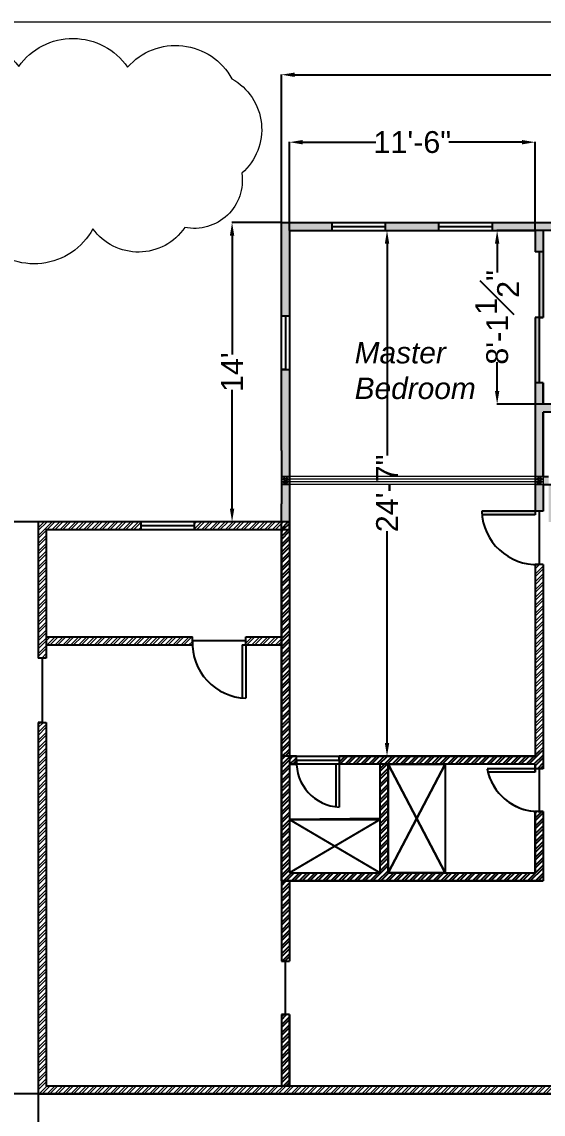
# Model space of a CAD drawing. Header units: inches. Extents: x 173 to 6056, y 183 to 2455.
# Drawn here: x 560 to 853, y 586 to 1199 of the extents above; entities that cross this region are included whole.
import ezdxf

# ---------------------------------------------------------------- set-up
doc = ezdxf.new("R2010")
doc.units = ezdxf.units.IN
doc.header["$MEASUREMENT"] = 0
doc.header["$PDMODE"] = 2
doc.header["$PDSIZE"] = 5
for name, color, linetype in [('existing floor layout', 7, 'Continuous'), ('Insulation', 7, 'Continuous'), ('New floor plan', 252, 'Continuous'), ('Plumbing', 7, 'Continuous'), ('Right side elevation', 7, 'Continuous')]:
    doc.layers.add(name, color=color, linetype=linetype)
doc.styles.add('Annotative', font='arial.ttf')
doc.styles.get("Standard").update_dxf_attribs({"font": 'ariali.ttf', "height": 10})
doc.dimstyles.get("Standard").update_dxf_attribs({"dimtxt": 12.25, "dimasz": 7.43, "dimexe": 0.18, "dimexo": 0.0625, "dimgap": 0.09, "dimtad": 0, "dimzin": 0, "dimdsep": 46, "dimlunit": 4, "dimtxsty": 'Annotative', "dimcen": 0.09, "dimadec": 0, "dimazin": 0, "dimtfac": 1, "dimtofl": 0, "dimtmove": 0, "dimatfit": 3, "dimfxl": 1, "dimfrac": 1, "dimtolj": 1, "dimtzin": 0, "dimlwd": -1, "dimarcsym": 0})
pattern_1 = [(45, (-1286.69, -2636.0344), (-2.2097087, 2.2097087), []), (45, (-1286.69, -2634.472), (-2.2097087, 2.2097087), [])]

# ---------------------------------------------------------------- blocks, each defined once
blk = doc.blocks.new('*D85')
at = {"layer": 'Defpoints', "color": 0, "lineweight": 0, "transparency": 16777216}
for p in [(706.24, 1085.91), (678.54, 917.91), (706.24, 917.91)]:
    blk.add_point(p, dxfattribs=at)
at = {"layer": 'Right side elevation', "color": 0, "lineweight": -2, "transparency": 16777216}
for p, q in [((706.18, 1085.91), (678.36, 1085.91)), ((706.18, 917.91), (678.36, 917.91))]:
    blk.add_line(p, q, dxfattribs=at)
at = {"layer": 'Right side elevation', "color": 0, "transparency": 16777216}
for p, q in [((678.54, 1078.48), (678.54, 1011.82)), ((678.54, 925.34), (678.54, 992))]:
    blk.add_line(p, q, dxfattribs=at)
at = {"layer": 'Right side elevation', "color": 0, "lineweight": 0, "transparency": 16777216}
for points in [[(677.3, 1078.48), (679.78, 1078.48), (678.54, 1085.91)], [(677.3, 925.34), (679.78, 925.34), (678.54, 917.91)]]:
    blk.add_solid(points, dxfattribs=at)
at = {"layer": 'Right side elevation', "color": 0, "transparency": 16777216, "insert": (678.54, 1001.91), "char_height": 12.25, "attachment_point": 5, "rotation": 90, "style": 'Annotative'}
blk.add_mtext("\\A1;14'", dxfattribs=at)
blk = doc.blocks.new('*D86')
at = {"layer": 'Defpoints', "color": 0, "lineweight": 0, "transparency": 16777216}
for p in [(1106.74, 1168.84), (706.24, 1085.91), (1106.74, 1085.91)]:
    blk.add_point(p, dxfattribs=at)
at = {"layer": 'Right side elevation', "color": 0, "lineweight": -2, "transparency": 16777216}
for p, q in [((706.24, 1085.97), (706.24, 1169.02)), ((1106.74, 1085.97), (1106.74, 1169.02))]:
    blk.add_line(p, q, dxfattribs=at)
at = {"layer": 'Right side elevation', "color": 0, "transparency": 16777216}
for p, q in [((713.67, 1168.84), (876.6, 1168.84)), ((1099.31, 1168.84), (936.38, 1168.84))]:
    blk.add_line(p, q, dxfattribs=at)
at = {"layer": 'Right side elevation', "color": 0, "lineweight": 0, "transparency": 16777216}
for points in [[(713.67, 1170.07), (713.67, 1167.6), (706.24, 1168.84)], [(1099.31, 1170.07), (1099.31, 1167.6), (1106.74, 1168.84)]]:
    blk.add_solid(points, dxfattribs=at)
at = {"layer": 'Right side elevation', "color": 0, "transparency": 16777216, "insert": (906.49, 1168.84), "char_height": 12.25, "attachment_point": 5, "style": 'Annotative'}
blk.add_mtext('\\A1;33\'-4{\\H1x;\\S1#2;}"', dxfattribs=at)
blk = doc.blocks.new('*D87')
at = {"layer": 'Defpoints', "color": 0, "lineweight": 0, "transparency": 16777216}
for p in [(848.74, 1130.98), (710.74, 1081.41), (848.74, 1081.41)]:
    blk.add_point(p, dxfattribs=at)
at = {"layer": 'Right side elevation', "color": 0, "lineweight": -2, "transparency": 16777216}
for p, q in [((710.74, 1081.47), (710.74, 1131.16)), ((848.74, 1081.47), (848.74, 1131.16))]:
    blk.add_line(p, q, dxfattribs=at)
at = {"layer": 'Right side elevation', "color": 0, "transparency": 16777216}
for p, q in [((718.17, 1130.98), (759.19, 1130.98)), ((841.31, 1130.98), (800.29, 1130.98))]:
    blk.add_line(p, q, dxfattribs=at)
at = {"layer": 'Right side elevation', "color": 0, "lineweight": 0, "transparency": 16777216}
for points in [[(718.17, 1132.21), (718.17, 1129.74), (710.74, 1130.98)], [(841.31, 1132.21), (841.31, 1129.74), (848.74, 1130.98)]]:
    blk.add_solid(points, dxfattribs=at)
at = {"layer": 'Right side elevation', "color": 0, "transparency": 16777216, "insert": (779.74, 1130.98), "char_height": 12.25, "attachment_point": 5, "style": 'Annotative'}
blk.add_mtext('\\A1;11\'-6"', dxfattribs=at)
blk = doc.blocks.new('*D93')
at = {"layer": 'Defpoints', "color": 0, "lineweight": 0, "transparency": 16777216}
for p in [(889.24, 1081.41), (827.39, 983.91), (889.24, 983.91)]:
    blk.add_point(p, dxfattribs=at)
at = {"layer": 'Right side elevation', "color": 0, "lineweight": -2, "transparency": 16777216}
for p, q in [((889.18, 1081.41), (827.21, 1081.41)), ((889.18, 983.91), (827.21, 983.91))]:
    blk.add_line(p, q, dxfattribs=at)
at = {"layer": 'Right side elevation', "color": 0, "transparency": 16777216}
for p, q in [((827.39, 1073.98), (827.39, 1057.8)), ((827.39, 991.34), (827.39, 1007.51))]:
    blk.add_line(p, q, dxfattribs=at)
at = {"layer": 'Right side elevation', "color": 0, "lineweight": 0, "transparency": 16777216}
for points in [[(826.15, 1073.98), (828.63, 1073.98), (827.39, 1081.41)], [(826.15, 991.34), (828.63, 991.34), (827.39, 983.91)]]:
    blk.add_solid(points, dxfattribs=at)
at = {"layer": 'Right side elevation', "color": 0, "transparency": 16777216, "insert": (827.39, 1032.66), "char_height": 12.25, "attachment_point": 5, "rotation": 90, "style": 'Annotative'}
blk.add_mtext('\\A1;8\'-1{\\H1x;\\S1#2;}"', dxfattribs=at)
blk = doc.blocks.new('*D95')
at = {"layer": 'Defpoints', "color": 0, "lineweight": 0, "transparency": 16777216}
for p in [(710.74, 1081.41), (765.55, 1081.41), (710.74, 786.41)]:
    blk.add_point(p, dxfattribs=at)
at = {"layer": 'Right side elevation', "color": 0, "lineweight": -2, "transparency": 16777216}
for p, q in [((710.8, 1081.41), (765.73, 1081.41)), ((710.8, 786.41), (765.73, 786.41))]:
    blk.add_line(p, q, dxfattribs=at)
at = {"layer": 'Right side elevation', "color": 0, "transparency": 16777216}
for p, q in [((765.55, 1073.98), (765.55, 955.14)), ((765.55, 793.84), (765.55, 912.67))]:
    blk.add_line(p, q, dxfattribs=at)
at = {"layer": 'Right side elevation', "color": 0, "lineweight": 0, "transparency": 16777216}
for points in [[(764.31, 1073.98), (766.79, 1073.98), (765.55, 1081.41)], [(764.31, 793.84), (766.79, 793.84), (765.55, 786.41)]]:
    blk.add_solid(points, dxfattribs=at)
at = {"layer": 'Right side elevation', "color": 0, "transparency": 16777216, "insert": (765.55, 933.91), "char_height": 12.25, "attachment_point": 5, "rotation": 90, "style": 'Annotative'}
blk.add_mtext('\\A1;24\'-7"', dxfattribs=at)
blk = doc.blocks.new('*D102')
at = {"layer": 'Defpoints', "color": 0, "linetype": 'Continuous', "lineweight": 0, "ltscale": 0.2, "transparency": 16777216}
for p in [(569.74, 596.91), (1106.74, 596.91), (1106.74, 485.55)]:
    blk.add_point(p, dxfattribs=at)
at = {"layer": 'Insulation', "color": 0, "lineweight": -2, "ltscale": 0.2, "transparency": 16777216}
for p, q in [((569.74, 596.85), (569.74, 485.37)), ((1106.74, 596.85), (1106.74, 485.37))]:
    blk.add_line(p, q, dxfattribs=at)
at = {"layer": 'Insulation', "color": 0, "ltscale": 0.2, "transparency": 16777216}
for p, q in [((577.17, 485.55), (816.86, 485.55)), ((1099.31, 485.55), (859.62, 485.55))]:
    blk.add_line(p, q, dxfattribs=at)
at = {"layer": 'Insulation', "color": 0, "linetype": 'Continuous', "lineweight": 0, "ltscale": 0.2, "transparency": 16777216}
for points in [[(577.17, 486.78), (577.17, 484.31), (569.74, 485.55)], [(1099.31, 486.78), (1099.31, 484.31), (1106.74, 485.55)]]:
    blk.add_solid(points, dxfattribs=at)
at = {"layer": 'Insulation', "color": 0, "linetype": 'Continuous', "lineweight": 0, "ltscale": 0.2, "transparency": 16777216, "insert": (838.24, 485.55), "char_height": 12.25, "attachment_point": 5, "style": 'Annotative'}
blk.add_mtext('\\A1;44\'-9"', dxfattribs=at)
blk = doc.blocks.new('*D103')
at = {"layer": 'Defpoints', "color": 0, "linetype": 'Continuous', "lineweight": 0, "ltscale": 0.2, "transparency": 16777216}
for p in [(537.73, 917.91), (569.74, 917.91), (569.74, 596.91)]:
    blk.add_point(p, dxfattribs=at)
at = {"layer": 'Insulation', "color": 0, "lineweight": -2, "ltscale": 0.2, "transparency": 16777216}
for p, q in [((569.68, 917.91), (537.55, 917.91)), ((569.68, 596.91), (537.55, 596.91))]:
    blk.add_line(p, q, dxfattribs=at)
at = {"layer": 'Insulation', "color": 0, "ltscale": 0.2, "transparency": 16777216}
for p, q in [((537.73, 910.48), (537.73, 778.64)), ((537.73, 604.34), (537.73, 736.17))]:
    blk.add_line(p, q, dxfattribs=at)
at = {"layer": 'Insulation', "color": 0, "linetype": 'Continuous', "lineweight": 0, "ltscale": 0.2, "transparency": 16777216}
for points in [[(536.49, 910.48), (538.97, 910.48), (537.73, 917.91)], [(536.49, 604.34), (538.97, 604.34), (537.73, 596.91)]]:
    blk.add_solid(points, dxfattribs=at)
at = {"layer": 'Insulation', "color": 0, "linetype": 'Continuous', "lineweight": 0, "ltscale": 0.2, "transparency": 16777216, "insert": (537.73, 757.41), "char_height": 12.25, "attachment_point": 5, "rotation": 90, "style": 'Annotative'}
blk.add_mtext('\\A1;26\'-9"', dxfattribs=at)
blk = doc.blocks.new('*U107')
at = {"layer": 'Insulation', "linetype": 'Continuous', "lineweight": 0, "ltscale": 0.2}
blk.add_lwpolyline([(-704.6, 372.44), (0, 372.44), (0, -374.69), (-704.6, -374.69)], close=True, dxfattribs=at)

msp = doc.modelspace()

# ---------------------------------------------------------------- hatches: boundary and pattern name
at = {"linetype": 'Continuous', "lineweight": 0, "ltscale": 0.08}
h = msp.add_hatch(color=7, dxfattribs=at)
h.dxf.hatch_style = 1
h.paths.add_polyline_path([(850.989, 1032.659), (853.239, 1032.659), (853.239, 1069.409), (850.989, 1069.409)])
h.paths.add_polyline_path([(848.739, 995.909), (850.989, 995.909), (850.989, 1032.659), (848.739, 1032.659)])
h.paths.add_polyline_path([(794.739, 1085.909), (764.739, 1085.909), (764.739, 1081.409), (794.739, 1081.409)])
h.paths.add_polyline_path([(706.239, 1085.909), (706.239, 1033.409), (710.739, 1033.409), (710.739, 1081.409), (734.739, 1081.409), (734.739, 1085.909)])
h.paths.add_polyline_path([(1035.114, 1081.409), (1035.114, 1085.909), (960.864, 1085.909), (960.864, 1081.409)])
at = {"linetype": 'ByBlock', "lineweight": 0, "ltscale": 0.08}
h = msp.add_hatch(color=7, dxfattribs=at)
h.dxf.hatch_style = 1
h.paths.add_polyline_path([(706.239, 917.909), (710.739, 917.909), (710.739, 938.909), (706.239, 938.909), (706.239, 928.034)])
h.paths.add_polyline_path([(706.239, 958.034), (706.239, 943.409), (710.739, 943.409), (710.739, 1003.409), (706.239, 1003.409)])
h.paths.add_polyline_path([(848.739, 943.409), (853.239, 943.409), (853.239, 979.409), (889.239, 979.409), (889.239, 943.409), (886.239, 943.409), (886.239, 941.159, -0.0180664), (886.239, 938.909), (889.239, 938.909), (929.239, 938.909), (929.239, 943.409), (925.239, 943.409), (925.239, 955.409), (920.739, 955.409), (920.739, 943.409), (893.739, 943.409), (893.739, 1081.409), (930.864, 1081.409), (930.864, 1085.909), (824.739, 1085.909), (824.739, 1081.409), (848.739, 1081.409), (848.739, 1069.409), (853.239, 1069.409), (853.239, 1081.409), (889.239, 1081.409), (889.239, 983.909), (853.239, 983.909), (853.239, 995.909), (848.739, 995.909)])
h.paths.add_polyline_path([(848.739, 923.909), (853.239, 923.909), (853.239, 938.909), (848.739, 938.909)])
h.paths.add_polyline_path([(853.239, 938.909), (856.239, 938.909), (856.239, 943.409), (853.239, 943.409)], flags=17)
at = {"linetype": 'Continuous', "lineweight": 0, "ltscale": 0.08}
h = msp.add_hatch(color=7, dxfattribs=at)
h.dxf.hatch_style = 1
h.paths.add_polyline_path([(1106.739, 943.409), (1102.239, 943.409), (1073.739, 943.409), (959.239, 943.409, -0.0180664), (959.239, 941.159), (959.239, 938.909), (982.239, 938.909), (982.239, 935.909), (986.739, 935.909), (986.739, 938.909), (1102.239, 938.909), (1102.239, 917.909), (1106.739, 917.909)])
h.paths.add_polyline_path([(1106.739, 1085.909), (1065.114, 1085.909), (1065.114, 1081.409), (1102.239, 1081.409), (1102.239, 943.409), (1106.739, 943.409)])
h.paths.add_polyline_path([(925.239, 985.409), (922.989, 985.409), (922.989, 955.409), (925.239, 955.409)], flags=17)
h.paths.add_polyline_path([(922.989, 1015.409), (920.739, 1015.409), (920.739, 985.409), (922.989, 985.409)], flags=17)
h.paths.add_polyline_path([(925.239, 1031.909), (920.739, 1031.909), (920.739, 1015.409), (925.239, 1015.409)], flags=17)
h.paths.add_polyline_path([(920.739, 1031.909), (893.739, 1031.909), (893.739, 1027.409), (920.739, 1027.409)], flags=17)
h.paths.add_polyline_path([(931.239, 973.272, 0.0160955), (929.239, 973.409), (929.239, 943.409), (931.239, 943.409)])
h.paths.add_polyline_path([(848.739, 923.909), (818.739, 923.909, 0.0160955), (818.876, 921.909), (848.739, 921.909)])
h.paths.add_polyline_path([(858.239, 938.909), (856.239, 938.909), (856.239, 917.909), (858.239, 917.909)])
h = msp.add_hatch(dxfattribs=at)
h.set_pattern_fill('STEEL', scale=25, angle=1080)
h.set_pattern_definition(pattern_1)
h.paths.add_polyline_path([(627.489, 917.909), (569.739, 917.909), (569.739, 841.409), (574.239, 841.409), (574.239, 913.409), (627.489, 913.409)])
h.paths.add_polyline_path([(706.239, 917.909), (686.739, 917.909), (657.489, 917.909), (657.489, 913.409), (706.239, 913.409)])
h.paths.add_polyline_path([(574.239, 805.409), (569.739, 805.409), (569.739, 596.909), (744.147, 596.909), (744.147, 601.409), (574.239, 601.409)])
h.paths.add_polyline_path([(656.239, 853.409), (574.239, 853.409), (574.239, 848.909), (656.239, 848.909, -0.0180664), (656.239, 851.159)])
h.paths.add_polyline_path([(706.239, 853.409), (686.239, 853.409), (686.239, 848.909), (706.239, 848.909)])
h.paths.add_polyline_path([(988.35, 779.929), (1038.068, 779.929), (1038.068, 805.173), (988.35, 805.173)], flags=9)
h.paths.add_polyline_path([(924.696, 887.749), (964.897, 887.749), (964.897, 912.993), (924.696, 912.993)], flags=9)
h.paths.add_polyline_path([(992.081, 807.316), (992.081, 868.914), (954.587, 868.914), (954.587, 807.316)], flags=9)
h.paths.add_polyline_path([(997.911, 906.066), (1076.59, 906.066), (1076.59, 930.795), (997.911, 930.795)], flags=9)
h.paths.add_polyline_path([(861.447, 884.823), (861.447, 819.11), (886.176, 819.11), (886.176, 884.823)], flags=9)
h.paths.add_polyline_path([(984.702, 820.141), (1058.724, 820.141), (1058.724, 844.869), (984.702, 844.869)], flags=9)
h = msp.add_hatch(dxfattribs=at)
h.set_pattern_fill('STEEL', scale=25, angle=1080)
h.set_pattern_definition(pattern_1)
h.paths.add_polyline_path([(853.239, 893.909), (850.989, 893.909, -0.0180664), (848.739, 893.909), (848.739, 787.008), (848.739, 786.409), (744.147, 786.409), (744.147, 781.909), (761.739, 781.909), (848.739, 781.909), (848.739, 779.409), (852.489, 779.409), (853.239, 779.409), (853.239, 789.409)])
h = msp.add_hatch(dxfattribs=at)
h.set_pattern_fill('STEEL', scale=25, angle=1080)
h.set_pattern_definition(pattern_1)
h.paths.add_polyline_path([(900.739, 601.409), (896.739, 601.409), (574.239, 601.409), (574.239, 805.409), (569.739, 805.409), (569.739, 596.909), (900.739, 596.909)])
h.paths.add_polyline_path([(1106.739, 751.909), (1102.239, 751.909), (1102.239, 601.409), (936.739, 601.409), (936.739, 596.909), (1106.739, 596.909)])
at = {"layer": 'existing floor layout'}
h = msp.add_hatch(dxfattribs=at)
h.set_pattern_fill('STEEL', color=256, scale=25, angle=1080)
h.set_pattern_definition(pattern_1)
h.paths.add_polyline_path([(710.739, 917.909), (706.239, 917.909), (706.239, 913.409), (710.739, 913.409)])
h = msp.add_hatch(dxfattribs=at)
h.set_pattern_fill('STEEL', color=256, scale=25, angle=1080)
h.set_pattern_definition(pattern_1)
h.paths.add_polyline_path([(710.739, 913.409), (706.239, 913.409), (706.239, 786.409), (710.739, 786.409)])
h = msp.add_hatch(dxfattribs=at)
h.set_pattern_fill('STEEL', color=256, scale=25, angle=1080)
h.set_pattern_definition(pattern_1)
h.paths.add_polyline_path([(853.239, 789.409), (848.739, 789.409), (848.739, 786.409), (738.739, 786.409), (738.739, 781.909), (848.739, 781.909), (848.739, 779.409), (852.489, 779.409), (853.239, 779.409)])
h.paths.add_polyline_path([(766.239, 781.909), (761.739, 781.909), (761.739, 720.909), (710.739, 720.909), (710.739, 750.909), (710.739, 786.409), (706.239, 786.409), (706.239, 716.409), (853.239, 716.409), (853.239, 755.409, -0.0378008), (848.739, 755.409), (848.739, 720.909), (766.239, 720.909)])
h = msp.add_hatch(dxfattribs=at)
h.set_pattern_fill('STEEL', color=256, scale=25, angle=1080)
h.set_pattern_definition(pattern_1)
h.paths.add_polyline_path([(710.739, 781.909), (714.739, 781.909, -0.0223768), (714.739, 784.159), (714.739, 786.409), (710.739, 786.409)])
h = msp.add_hatch(dxfattribs=at)
h.set_pattern_fill('STEEL', color=256, scale=25, angle=1080)
h.set_pattern_definition(pattern_1)
h.paths.add_polyline_path([(893.739, 721.909), (889.239, 721.909), (889.239, 601.409), (893.739, 601.409)])
h.paths.add_polyline_path([(710.739, 716.409), (706.239, 716.409), (706.239, 671.409), (710.739, 671.409)])
h.paths.add_polyline_path([(710.739, 641.409), (706.239, 641.409), (706.239, 601.409), (710.739, 601.409)])

# ---------------------------------------------------------------- linework, layer by layer
at = {"linetype": 'ByBlock', "lineweight": 0, "ltscale": 0.08}
for p, q in [((853.239, 943.409), (706.239, 943.409)), ((706.239, 941.909), (710.739, 943.409)), ((710.739, 943.409), (706.239, 943.409)), ((706.239, 943.409), (710.739, 941.909)), ((853.239, 941.909), (706.239, 941.909)), ((706.239, 940.409), (710.739, 941.909)), ((710.739, 940.409), (706.239, 941.909)), ((853.239, 940.409), (706.239, 940.409)), ((710.739, 940.409), (706.239, 938.909)), ((710.739, 938.909), (706.239, 940.409)), ((853.239, 938.909), (706.239, 938.909)), ((706.239, 938.909), (710.739, 938.909)), ((710.739, 941.909), (710.739, 940.409)), ((848.739, 941.909), (853.239, 943.409)), ((853.239, 941.909), (848.739, 943.409)), ((848.739, 940.409), (853.239, 941.909)), ((853.239, 940.409), (848.739, 941.909)), ((853.239, 940.409), (848.739, 938.909)), ((853.239, 938.909), (848.739, 940.409)), ((848.739, 938.909), (853.239, 938.909)), ((853.239, 943.409), (853.239, 938.909)), ((853.239, 943.409), (853.239, 941.909)), ((853.239, 941.909), (853.239, 940.409))]:
    msp.add_line(p, q, dxfattribs=at)
msp.add_lwpolyline([(491.616, 1171.102, -0.5205671), (558.721, 1173.524, -0.5205671), (619.834, 1173.062, -0.5205671), (678.443, 1166.554, -0.5205671), (684.008, 1113.621, -0.5205671), (651.983, 1083.129, -0.5205671), (600.408, 1082.358, -0.5205671), (539.445, 1075.322, -0.5205671), (496.196, 1113.691, -0.5205671)], format="xyb", close=True, dxfattribs=at)
at = {"layer": 'existing floor layout'}
for p, q in [((574.239, 913.409), (574.239, 841.409)), ((710.739, 917.909), (686.739, 917.909)), ((706.239, 913.409), (706.239, 716.409)), ((710.739, 913.409), (710.739, 917.909)), ((710.739, 913.409), (710.739, 720.909)), ((848.739, 893.909), (848.739, 787.008)), ((853.239, 893.909), (853.239, 789.409)), ((574.239, 841.409), (569.739, 841.409)), ((571.989, 841.409), (571.989, 805.409)), ((571.989, 805.409), (569.739, 805.409)), ((569.739, 805.409), (574.239, 805.409)), ((848.739, 791.409), (848.739, 786.409)), ((714.739, 786.409), (706.239, 786.409)), ((710.739, 786.409), (848.739, 786.409)), ((714.739, 781.909), (714.739, 786.409)), ((848.739, 786.409), (738.739, 786.409)), ((738.739, 784.159), (738.739, 786.409)), ((738.739, 786.409), (738.739, 781.909)), ((853.239, 789.409), (853.239, 779.409)), ((714.739, 781.909), (710.739, 781.909)), ((761.739, 781.909), (710.739, 781.909)), ((710.739, 781.909), (714.739, 781.909)), ((714.739, 784.159), (738.739, 784.159)), ((848.739, 781.909), (736.739, 781.909)), ((736.739, 781.909), (736.739, 757.909)), ((738.739, 781.909), (738.739, 757.909)), ((761.739, 720.909), (761.739, 781.909)), ((761.739, 720.909), (761.739, 781.909)), ((766.239, 720.909), (766.239, 781.909)), ((766.239, 720.909), (766.239, 781.909)), ((766.239, 781.909), (798.239, 720.909)), ((766.239, 720.909), (798.239, 781.909)), ((848.739, 781.909), (767.739, 781.909)), ((798.239, 781.909), (798.239, 720.909)), ((852.489, 779.409), (821.739, 779.409)), ((848.739, 781.909), (848.739, 777.409)), ((853.239, 779.409), (848.739, 779.409)), ((848.739, 777.409), (848.739, 779.409)), ((850.989, 779.409), (850.989, 755.409)), ((848.739, 777.409), (822.336, 777.409)), ((848.739, 755.409), (848.739, 755.481)), ((853.239, 755.409), (848.739, 755.409)), ((848.739, 755.409), (848.739, 720.909)), ((853.239, 755.409), (853.239, 716.409)), ((761.739, 751.409), (710.739, 750.909)), ((710.739, 750.909), (710.739, 720.909)), ((761.739, 750.909), (710.739, 720.909)), ((710.739, 750.909), (761.739, 720.909)), ((761.739, 720.909), (761.739, 750.909)), ((710.739, 720.909), (761.739, 720.909)), ((710.739, 720.909), (761.739, 720.909)), ((766.239, 720.909), (848.739, 720.909)), ((766.239, 720.909), (848.739, 720.909)), ((798.239, 720.909), (766.239, 720.909)), ((798.239, 720.909), (766.239, 720.909)), ((706.239, 716.409), (853.239, 716.409)), ((853.239, 716.409), (706.239, 716.409)), ((706.239, 716.409), (706.239, 671.409)), ((710.739, 716.409), (710.739, 671.409)), ((708.489, 671.409), (706.239, 671.409)), ((706.239, 671.409), (710.739, 671.409)), ((708.489, 641.409), (708.489, 671.409)), ((706.239, 641.409), (706.239, 601.409)), ((710.739, 641.409), (706.239, 641.409)), ((710.739, 641.409), (710.739, 601.409)), ((710.739, 601.409), (710.739, 641.409)), ((1106.739, 596.909), (569.739, 596.909))]:
    msp.add_line(p, q, dxfattribs=at)
for points in [[(569.739, 805.409), (569.739, 596.909), (1106.739, 596.909), (1106.739, 917.909)], [(710.739, 917.909), (569.739, 917.909), (569.739, 841.409)], [(710.739, 913.409), (574.239, 913.409), (574.239, 841.409)], [(574.239, 805.409), (574.239, 601.409), (1102.239, 601.409), (1102.239, 751.909)]]:
    msp.add_lwpolyline(points, dxfattribs=at)
for centre, radius, start, end in [((739.864, 783.034), 25.15, 177.43623, 267.43623), ((850.989, 785.128), 29.804, 191.062512, 274.329591)]:
    msp.add_arc(centre, radius, start, end, dxfattribs=at)
at = {"layer": 'New floor plan'}
for p, q in [((706.239, 1085.909), (1106.739, 1085.909)), ((706.239, 958.034), (706.239, 1085.909)), ((734.739, 1081.409), (734.739, 1085.909)), ((764.739, 1081.409), (764.739, 1085.909)), ((794.739, 1081.409), (794.739, 1085.909)), ((824.739, 1081.409), (824.739, 1085.909)), ((710.739, 1081.409), (848.739, 1081.409)), ((710.739, 1081.409), (710.739, 786.409)), ((734.739, 1083.659), (764.739, 1083.659)), ((794.739, 1083.659), (824.739, 1083.659)), ((848.739, 1081.409), (848.739, 1069.409)), ((853.239, 1081.409), (853.239, 1032.659)), ((853.239, 1081.409), (853.239, 1032.659)), ((853.239, 1081.409), (853.239, 1069.409)), ((853.239, 1069.409), (848.739, 1069.409)), ((850.989, 1069.409), (850.989, 995.909)), ((710.739, 1033.409), (706.239, 1033.409)), ((708.489, 1033.409), (708.489, 1003.409)), ((848.739, 1032.659), (848.739, 921.909)), ((853.239, 1032.659), (848.739, 1032.659)), ((850.989, 1032.659), (853.239, 1032.659)), ((708.489, 1003.409), (706.239, 1003.409)), ((706.239, 1003.409), (710.739, 1003.409)), ((853.239, 995.909), (848.739, 995.909)), ((853.239, 995.909), (853.239, 983.909)), ((853.239, 995.909), (853.239, 983.909)), ((853.239, 983.909), (853.239, 995.909)), ((889.239, 983.909), (853.239, 983.909)), ((853.239, 979.409), (853.239, 943.409)), ((853.239, 943.409), (853.239, 979.409)), ((889.239, 979.409), (853.239, 979.409)), ((706.239, 958.034), (706.239, 928.034)), ((853.239, 943.409), (856.239, 943.409)), ((853.239, 938.909), (858.239, 938.909)), ((853.239, 938.909), (853.239, 923.909)), ((706.239, 913.409), (706.239, 928.034)), ((848.739, 923.909), (818.739, 923.909)), ((848.739, 921.909), (818.739, 921.909)), ((853.239, 923.909), (848.739, 923.909)), ((850.989, 923.909), (850.989, 893.909)), ((706.239, 716.409), (706.239, 913.409)), ((710.739, 917.909), (710.739, 913.409)), ((853.239, 893.909), (848.739, 893.909)), ((710.739, 781.909), (710.739, 750.909)), ((848.739, 781.909), (766.239, 781.909)), ((766.239, 781.909), (766.239, 720.909)), ((766.239, 781.909), (798.239, 781.909)), ((798.239, 781.909), (766.239, 720.909)), ((798.239, 720.909), (766.239, 781.909)), ((798.239, 781.909), (798.239, 720.909)), ((851.739, 779.409), (821.739, 779.409)), ((848.739, 779.409), (848.739, 781.909)), ((850.989, 779.409), (850.989, 755.409)), ((848.739, 720.909), (848.739, 755.409)), ((853.239, 755.409), (851.739, 755.409)), ((853.239, 755.409), (853.239, 716.409)), ((710.739, 750.909), (761.739, 750.909)), ((761.739, 750.909), (710.739, 720.909)), ((710.739, 750.909), (761.739, 720.909)), ((710.739, 750.909), (710.739, 720.909)), ((710.739, 720.909), (761.739, 720.909)), ((766.239, 720.909), (798.239, 720.909))]:
    msp.add_line(p, q, dxfattribs=at)
for centre, radius, start, end in [((849.864, 925.034), 31.145, 182.070031, 272.070031), ((850.813, 785.018), 29.609, 190.919397, 270.341969)]:
    msp.add_arc(centre, radius, start, end, dxfattribs=at)
at = {"layer": 'Plumbing'}
msp.add_line((574.239, 848.909), (656.239, 848.909), dxfattribs=at)
at = {"layer": 'Right side elevation'}
for p, q in [((574.239, 913.409), (574.239, 853.409)), ((627.489, 913.409), (627.489, 917.909)), ((657.489, 915.659), (627.489, 915.659)), ((657.489, 913.409), (657.489, 917.909)), ((574.239, 853.409), (656.239, 853.409)), ((656.239, 848.909), (656.239, 853.409)), ((686.239, 853.409), (706.239, 853.409)), ((686.239, 848.909), (686.239, 853.409)), ((686.239, 851.159), (656.239, 851.159)), ((684.239, 848.909), (706.239, 848.909)), ((684.239, 848.909), (684.239, 818.909)), ((686.239, 848.909), (686.239, 818.909))]:
    msp.add_line(p, q, dxfattribs=at)
msp.add_arc((687.364, 850.034), 31.145, 177.929969, 267.929969, dxfattribs=at)

# ---------------------------------------------------------------- block references
at = {"linetype": 'Continuous', "lineweight": 0, "ltscale": 0.2}
msp.add_blockref('*U107', (1180.785, 826.076), dxfattribs=at)

# ---------------------------------------------------------------- texts
at = {"layer": 'Right side elevation', "insert": (747.376, 1018.872), "char_height": 12, "attachment_point": 1}
msp.add_mtext_dynamic_manual_height_columns('Master\\PBedroom', width=58.32869, gutter_width=8, heights=[0], dxfattribs=at)

# ---------------------------------------------------------------- dimensions: what is measured, and where the dimension line sits
at = {"layer": 'Insulation', "linetype": 'Continuous', "lineweight": 0, "ltscale": 0.2}
dim = msp.add_linear_dim(base=(537.73, 917.909), p1=(569.739, 596.909), p2=(569.739, 917.909), angle=90, dimstyle='Standard', dxfattribs=at)
dim.commit()
dim.dimension.update_dxf_attribs({"geometry": '*D103', "text_midpoint": (537.73, 757.409), "dimtype": 160})
dim = msp.add_linear_dim(base=(1106.739, 485.546), p1=(569.739, 596.909), p2=(1106.739, 596.909), dimstyle='Standard', dxfattribs=at)
dim.commit()
dim.dimension.update_dxf_attribs({"geometry": '*D102', "text_midpoint": (838.239, 485.546), "dimtype": 160})
at = {"layer": 'Right side elevation'}
dim = msp.add_linear_dim(base=(1106.739, 1168.837), p1=(706.239, 1085.909), p2=(1106.739, 1085.909), dimstyle='Standard', dxfattribs=at)
dim.commit()
dim.dimension.update_dxf_attribs({"geometry": '*D86', "text_midpoint": (906.489, 1168.837), "dimtype": 160})
dim = msp.add_linear_dim(base=(848.739, 1130.975), p1=(710.739, 1081.409), p2=(848.739, 1081.409), dimstyle='Standard', dxfattribs=at)
dim.commit()
dim.dimension.update_dxf_attribs({"geometry": '*D87', "text_midpoint": (779.739, 1130.975)})
for base, p1, p2, picture, middle in [((678.541, 917.909), (706.239, 1085.909), (706.239, 917.909), '*D85', (678.541, 1001.909)), ((827.391, 983.909), (889.239, 1081.409), (889.239, 983.909), '*D93', (827.391, 1032.659))]:
    dim = msp.add_linear_dim(base=base, p1=p1, p2=p2, angle=90, dimstyle='Standard', dxfattribs=at)
    dim.commit()
    dim.dimension.update_dxf_attribs({"geometry": picture, "text_midpoint": middle, "dimtype": 160})
dim = msp.add_linear_dim(base=(765.547, 1081.409), p1=(710.739, 786.409), p2=(710.739, 1081.409), angle=90, dimstyle='Standard', dxfattribs=at)
dim.commit()
dim.dimension.update_dxf_attribs({"geometry": '*D95', "text_midpoint": (765.547, 933.909)})

doc.saveas('drawing.dxf')
